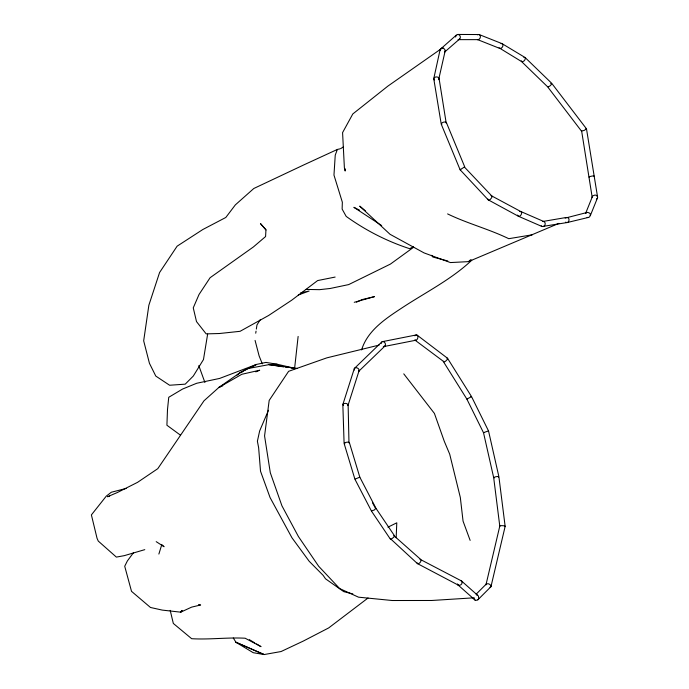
<?xml version="1.0" encoding="UTF-8"?>
<svg xmlns="http://www.w3.org/2000/svg" width="689" height="689" viewBox="0 0 689 689"><rect width="100%" height="100%" fill="white"/><g stroke="black" fill="none" stroke-linecap="round" stroke-linejoin="round"><path stroke-width="1.03" d="M396.158 537.739L396.795 522.805L387.933 527.188M345.31 168.943L345.146 171.036L344.388 167.78L342.579 132.607L352.802 113.961L387.881 86.116L443.044 47.489M455.601 37.017L456.247 35.191L457.901 34.45L479.139 34.545L502.04 43.631L525.104 57.523L551.691 83.274L586.503 128.852L586.003 128.757M294.565 368.744L298.13 336.43M381.086 343.613L381.723 342.02L382.705 341.589L416.328 334.94M390.284 538.548L417.396 563.568L458.581 585.28M587.106 217.397L587.786 217.5A2.902 2.739 54.4 0 0 589.638 216.777L590.404 214.977A2.446 2.308 54.4 0 0 589.646 213.159L587.795 212.384A2.902 2.739 54.4 0 0 585.943 213.108M255.731 333.209L256.041 331.151M256.342 329.092L256.963 324.975L260.184 319.774M207.639 334.105L203.47 359.563L193.308 376.039L185.212 384.161L169.606 385.246L155.783 376.065L149.435 363.292L143.674 340.831L148.867 305.21L159.581 272.525L177.125 246.171L202.807 229.523L225.811 217.474L235.328 204.9L253.819 188.485L303.771 164.921L337.369 149.444L339.789 148.876M588.458 217.414L567.314 222.513L542.114 226.543L518.429 216.26L488.156 199.801L460.114 169.778L441.236 124.158L433.751 78.692L440.176 49.41L456.247 35.191M438.643 79.674L445.163 50.934C445.395 48.6 442.054 47.188 440.504 48.91M486.064 584.41L499.783 526.12L493.686 477.658L483.523 432.77L466.884 399.129L467.228 398.604M491.007 586.468L505.149 526.387L498.905 476.771L488.544 430.995L471.483 396.519L447.497 358.237L417.233 335.224M445.163 50.934L444.681 52.011L459.727 38.903C461.13 37.37 460.028 34.484 457.901 34.45M344.836 443.785C342.829 442.76 348.479 441.434 349.357 442.545L359.822 477.176L376.056 508.456L394.409 535.646L393.97 537.058L391.412 539.031L390.344 539.091L371.517 511.178L354.904 479.174L344.095 443.415L342.838 404.564L354.327 368.512L381.723 342.02M347.773 405.606L348.134 404.951C347.42 403.099 344.242 402.876 342.933 404.219M433.751 78.692C434.32 76.496 438.118 76.255 439.048 78.296L446.205 123.107M354.327 368.512L354.422 370.027M348.04 405.296L359.003 370.932C359.71 368.701 356.385 366.798 354.62 368.124M158.866 554.059L161.786 544.629L164.068 546.721L156.196 541.657M361.587 349.926C367.616 330.083 386.503 318.068 402.919 307.277C426.138 292.033 451.433 279.389 471.776 260.227L469.734 260.339M337.369 149.444L335.242 155.146L333.967 175.101L342.347 202.221L342.132 209.086L346.188 216.398C365.601 230.359 386.96 241.279 409.636 248.686L413.4 246.774M585.65 213.28L592.273 196.899M590.318 215.64L597.544 197.76M268.469 410.265L259.65 430.935L257.393 441.227L258.633 447.704L260.528 471.242L270.071 497.553L291.938 537.756L309.18 561.268L323.15 575.367L325.527 578.812L343.785 591.653L352.846 593.918M371.612 510.868L374.205 510.067L375.875 508.439M581.576 130.669L592.213 197.485A2.851 2.317 -0.7 0 1 592.91 195.857L594.788 195.09A2.618 2.127 -0.7 0 1 596.726 195.633L597.604 197.175A2.851 2.317 -0.7 0 1 596.898 198.802L596.364 199.19M597.604 197.175L586.485 128.817L584.263 130.41L581.43 131.056L547.626 86.814L521.573 61.571L499.051 47.799M181.939 610.445L180.699 612.168L162.285 610.101L150.478 607.474L131.513 591.334L124.718 566.255L127.387 560.915L133.563 552.595M359.003 370.932L358.711 371.319L384.858 346.128C386.391 344.534 384.867 341.477 382.705 341.589M181.999 610.523L180.699 612.168L191.654 607.121L200.62 604.985L198.527 604.572M476.116 594.219L486.245 584.074M477.994 599.671L490.826 586.813M459.727 38.903L458.676 39.557M237.137 375.109L239.953 372.732L247.618 368.615L269.003 364.627L277.056 364.214L294.194 368.193M348.978 442.949L348.134 404.951M565.169 218.112L587.114 212.462M413.65 247.222L390.422 264.085L348.677 284.591L330.117 288.493L319.55 289.664L305.968 289.414M365.385 210.825L359.718 206.132L390.052 234.303L424.062 252.906L450.417 262.569L468.374 261.639L470.794 259.891M368.038 598.009L328.687 627.92L303.332 641.054L281.078 651.536L264.137 654.55L253.199 652.69L235.957 642.269L233.287 637.997M460.743 169.296L460.114 169.778L464.705 166.833L446.351 122.47C445.146 121.04 440.056 122.883 441.778 124.571M273.964 364.92L277.056 364.214L265.92 362.414L256.446 364.438L239.953 372.732L218.921 387.416L204.004 400.783L157.772 468.675L137.567 482.334L117.311 492.549L107.562 496.717L109.629 496.158M384.858 346.128L383.308 346.524M340.59 148.686L343.122 147.058M251.089 367.556L256.446 364.438L219.593 378.442L196.709 383.265L182.576 389.044L168.745 397.286L167.496 409.542L166.91 425.234L180.311 435.06M498.466 477.098C499.801 475.668 492.273 477.15 494.314 477.899M464.369 166.996L491.946 196.132A2.549 1.318 -51.2 0 1 491.679 197.683L490.404 199.302A2.825 1.464 -51.2 0 1 488.871 200.043L488.458 199.999M356.463 302.178L362.13 299.577L374.437 296.64L354.249 302.307M477.468 34.786L478.588 34.45M359.382 477.374L359.822 477.176L355.119 479.105M488.079 431.211C489.336 430.513 482.481 432.959 484.083 432.649M558.908 223.382L468.374 261.639M504.701 526.672L505.097 526.224A2.446 0.56 2.9 0 0 503.952 525.802L501.936 525.638A2.902 0.663 2.9 0 0 500.231 525.836L499.826 526.275M222.805 385.78L218.921 387.416L241.761 374.299L259.693 370.226L255.808 371.862M543.259 226.603C545.412 226.044 546.024 222.521 543.888 221.548L520.755 211.506L491.05 195.564M550.683 83.403C553.577 82.861 548.806 87.891 547.548 86.607M298.294 294.995L309.111 291.034L300.792 292.756M490.017 587.2L490.482 587.062A2.851 1.524 26.3 0 0 491.016 586.055L490.094 584.694A2.618 1.404 26.3 0 0 488.26 583.764L486.58 583.824A2.851 1.524 26.3 0 0 486.046 584.823M144.785 549.65L124.321 555.644L116.372 557.1L98.26 541.072L97.037 538.264L91.396 514.907L106.252 496.166L111.317 492.239L126.406 488.389M379.105 345.094L326.853 357.849L288.605 371.328L269.184 400.412L264.567 435.913L270.303 472.749L281.93 505.812L298.406 536.516L318.654 566.246L339.686 588.595L358.521 597.174L392.248 600.515L431.633 600.489L474.204 597.802M523.873 57.428L525.104 57.523C526.034 59.375 523.528 62.355 521.573 61.571L521.297 60.813M470.94 396.588L471.517 396.614L466.884 399.129L443.38 361.596A2.549 0.904 -41.7 0 1 443.406 361.269M239.953 372.732L242.02 372.258M335.138 277.064L317.638 280.569L291.723 300.189L268.676 315.45L240.073 331.314L219.378 333.519L206.166 333.881L196.503 321.591L193.256 307.845L199.035 294.487L210.111 277.701L253.388 246.955L265.584 236.551L265.945 229.859L260.442 223.546L266.04 229.937M383.876 346.558L415.691 340.263M501.024 43.657L502.04 43.631M532.313 234.794L508.766 238.695C489.001 229.075 467.435 223.537 447.6 213.909M458.064 39.643L477.942 39.643C480.388 39.592 481.473 35.578 479.139 34.545M519.721 211.489C524.432 211.17 519.394 219.429 517.525 215.089M393.798 535.568L420.738 559.477C421.668 561.259 419.635 563.817 417.723 563.748M419.989 559.27L460.993 580.681M297.424 368.443L269.003 364.627L283.61 366.875M477.942 39.643L477.399 39.54L499.766 48.419C501.971 48.833 503.917 45.586 502.453 43.863M285.702 367.203L287.787 367.521M290.922 368.004L293.006 368.322M476.418 594.891L477.046 594.995A2.498 2.222 77.7 0 1 478.485 596.321L478.666 598.431A3.057 2.713 77.7 0 1 477.477 600.102L475.617 600.343A2.498 2.222 77.7 0 1 474.178 599.017L473.954 598.345M543.888 221.548L542.743 221.488L566.272 217.483C570.656 216.639 569.398 224.493 565.514 222.185M447.824 260.976L432.847 257.031L431.693 255.3M589.353 177.288L589.069 177.064A3.057 0.568 -9.1 0 1 589.939 176.556L591.86 176.1A2.498 0.465 -9.1 0 1 593.694 175.971L594.374 176.246A3.057 0.568 -9.1 0 1 594.254 176.41M457.479 583.919L457.685 584.513A1.387 1.059 -57.2 0 0 458.047 584.961L458.512 585.237A1.378 1.059 -57.2 0 0 459.02 585.357L460.622 584.944A1.309 0.999 -57.2 0 0 461.122 584.556L461.57 584.039A1.309 1.008 -57.2 0 0 461.923 583.411L461.888 581.438A1.387 1.059 -57.2 0 0 461.527 580.991L461.062 580.715A1.378 1.059 -57.2 0 0 460.545 580.594M359.572 210.171L353.879 207.329L381.68 225.579M542.114 226.543L541.209 225.811M249.306 639.642L254.715 642.871M256.523 643.948L261.028 646.644L245.155 638.221C227.31 637.256 209.499 639.78 191.663 638.703L173.327 623.442L170.2 610.368M343.596 405.571L342.838 404.564M461.372 580.853L477.623 595.287M458.202 585.099L475.04 600.05M434.406 79.993L433.794 79.166M403.763 373.851L434.414 413.426L444.302 441.339L449.702 454.172L460.321 497.449L463.06 521.151L470.139 540.383M417.396 563.568L417.095 562.818M488.156 199.801L487.976 199.474A2.549 1.318 -51.2 0 1 487.924 199.026M372.491 502.746L375.531 508.37M262.328 363.87L259.124 355.92L255.076 340.418M198.802 365.626L204.909 382.481M439.048 78.296L439.091 78.77M440.021 49.978L440.038 50.59M415.829 335.069A2.73 1.826 -73.5 0 1 417.844 337.808A2.73 1.826 -73.5 0 1 414.787 339.978L444.129 361.897A2.825 1.008 -41.7 0 0 445.68 361.105L447.118 359.684A2.549 0.904 -41.7 0 0 447.609 358.461L447.239 358.134A2.816 0.999 -41.7 0 0 446.868 358.168M414.899 335.819A2.73 1.826 -73.5 0 1 415.338 335.371M264.137 654.55L235.957 642.269L264.137 654.55"/></g></svg>
